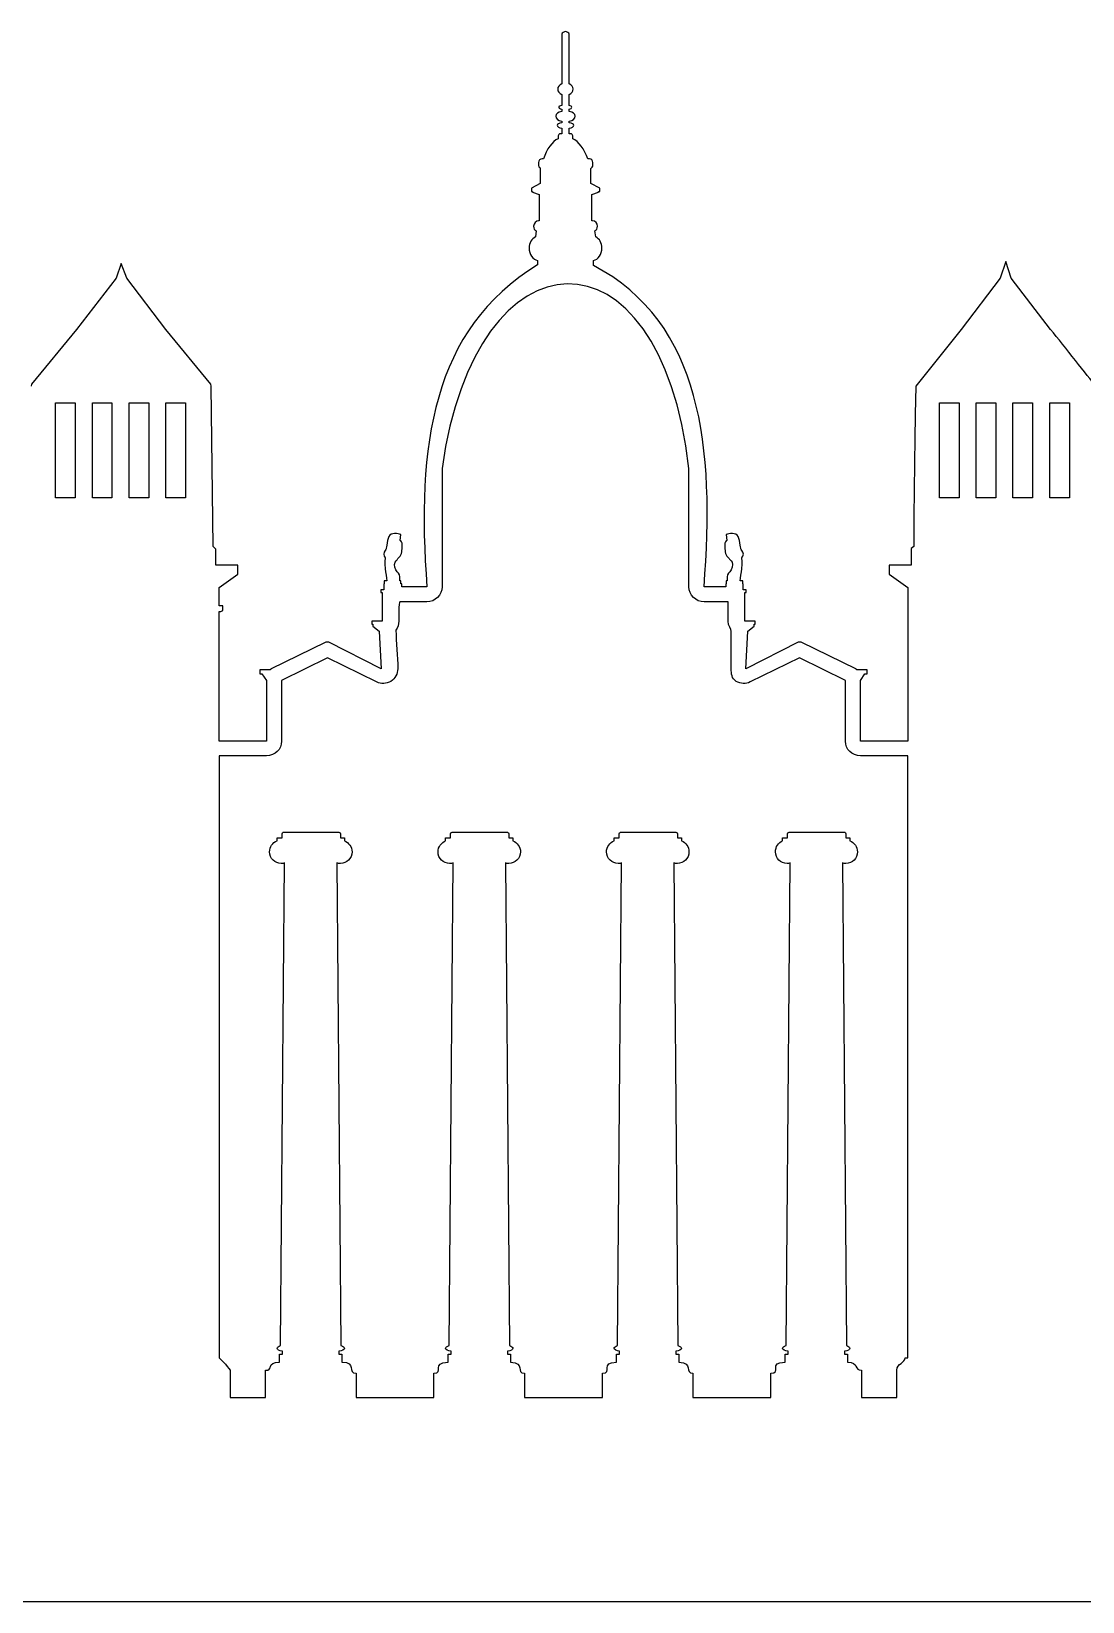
# Model space of a CAD drawing. Extents: x -1462 to 1445, y -1837 to 1335.
# Drawn here: x 67.3 to 346.5, y -1837.4 to -1420.4 of the extents above; entities that cross this region are included whole.
import ezdxf

# ---------------------------------------------------------------- set-up
doc = ezdxf.new("R2010")
doc.units = 0
doc.layers.add('Calque_1', color=7, linetype='CONTINUOUS')

msp = doc.modelspace()

# ---------------------------------------------------------------- linework, layer by layer
at = {"layer": 'Calque_1', "color": 1}
for p, q in [((208.187535, -1421.149572), (208.187535, -1434.371827)), ((209.225644, -1420.411245), (209.225644, -1420.411245)), ((210.180844, -1434.371827), (210.180844, -1421.149572)), ((208.187535, -1437.176554), (208.187535, -1440.114917)), ((210.180844, -1440.114917), (210.180844, -1437.176554)), ((208.187535, -1441.049827), (208.187535, -1441.717572)), ((210.180844, -1441.717572), (210.180844, -1441.049827)), ((208.187535, -1444.255245), (208.187535, -1444.655826)), ((208.187535, -1446.125063), (208.187535, -1447.594081)), ((210.180844, -1444.655826), (210.180844, -1444.255245)), ((210.180844, -1447.594081), (210.180844, -1446.125063)), ((207.252626, -1448.128408), (207.252626, -1448.92979)), ((208.187535, -1447.594081), (207.786844, -1447.594081)), ((207.786844, -1447.594081), (207.786844, -1447.594081)), ((210.581426, -1447.594081), (210.180844, -1447.594081)), ((211.115644, -1448.92979), (211.115644, -1448.128408)), ((202.043862, -1455.20699), (202.043862, -1456.008263)), ((203.379462, -1454.272081), (202.978771, -1454.272081)), ((215.523135, -1454.272081), (215.122444, -1454.272081)), ((216.458044, -1456.008263), (216.458044, -1455.20699)), ((202.444444, -1456.676117), (202.444444, -1460.816554)), ((215.923716, -1460.816554), (215.923716, -1456.809754)), ((202.444444, -1460.816554), (200.173935, -1462.018626)), ((200.173935, -1462.018626), (200.173935, -1462.953426)), ((200.173935, -1462.953426), (200.440989, -1462.953426)), ((200.440989, -1462.953426), (200.440989, -1463.087063)), ((200.440989, -1463.087063), (202.177498, -1463.754808)), ((202.177498, -1463.754808), (202.177498, -1470.699753)), ((218.327862, -1462.018626), (215.923716, -1460.816554)), ((216.19088, -1463.754808), (217.92728, -1463.087063)), ((216.19088, -1470.699753), (216.19088, -1463.754808)), ((217.92728, -1463.087063), (217.92728, -1462.953426)), ((217.92728, -1462.953426), (218.327862, -1462.953426)), ((218.327862, -1462.953426), (218.327862, -1462.018626)), ((202.177498, -1470.699753), (202.043862, -1470.699753)), ((202.043862, -1470.699753), (202.043862, -1470.699753)), ((216.324516, -1470.699753), (216.19088, -1470.699753)), ((216.324516, -1470.699753), (216.324516, -1470.699753)), ((201.375898, -1473.371062), (201.242371, -1474.973717)), ((217.259425, -1474.973717), (216.992262, -1473.371062)), ((91.189685, -1482.057317), (89.859245, -1485.925462)), ((92.653653, -1485.925462), (91.189685, -1482.057317)), ((201.776589, -1481.251026), (201.776589, -1482.453099)), ((216.591571, -1482.586517), (216.591571, -1481.251026)), ((326.12037, -1481.528226), (324.656151, -1485.925462)), ((327.584369, -1485.925462), (326.12037, -1481.528226)), ((89.859245, -1485.925462), (79.302922, -1499.548517)), ((103.07634, -1499.548517), (92.653653, -1485.925462)), ((324.656151, -1485.925462), (314.233497, -1499.548517)), ((338.007024, -1499.548517), (327.584369, -1485.925462)), ((79.302922, -1499.548517), (67.416158, -1514.10648)), ((114.963092, -1514.10648), (103.07634, -1499.548517)), ((314.233497, -1499.548517), (302.213206, -1514.640589)), ((67.416158, -1514.10648), (67.282631, -1514.640589)), ((115.096729, -1514.640589), (114.963092, -1514.10648)), ((115.631056, -1557.245934), (115.096729, -1514.640589)), ((73.765958, -1519.043062), (78.97494, -1519.043062)), ((73.765958, -1544.285934), (73.765958, -1519.043062)), ((78.97494, -1519.043062), (78.97494, -1544.285934)), ((83.534067, -1519.043062), (88.743049, -1519.043062)), ((83.534067, -1544.285934), (83.534067, -1519.043062)), ((88.743049, -1519.043062), (88.743049, -1544.285934)), ((93.302285, -1519.043062), (98.511267, -1519.043062)), ((93.302285, -1544.285934), (93.302285, -1519.043062)), ((98.511267, -1519.043062), (98.511267, -1544.285934)), ((103.070394, -1519.043062), (108.279376, -1519.043062)), ((103.070394, -1544.285934), (103.070394, -1519.043062)), ((108.279376, -1519.043062), (108.279376, -1544.285934)), ((308.480588, -1519.043062), (313.68957, -1519.043062)), ((308.480588, -1544.285934), (308.480588, -1519.043062)), ((313.68957, -1519.043062), (313.68957, -1544.285934)), ((318.248697, -1519.043062), (323.457679, -1519.043062)), ((318.248697, -1544.285934), (318.248697, -1519.043062)), ((323.457679, -1519.043062), (323.457679, -1544.285934)), ((328.016915, -1519.043062), (333.225897, -1519.043062)), ((328.016915, -1544.285934), (328.016915, -1519.043062)), ((333.225897, -1519.043062), (333.225897, -1544.285934)), ((337.785024, -1519.043062), (342.994006, -1519.043062)), ((337.785024, -1544.285934), (337.785024, -1519.043062)), ((342.994006, -1519.043062), (342.994006, -1544.285934)), ((176.400364, -1536.544298), (176.400364, -1567.930625)), ((241.967862, -1567.930625), (241.967862, -1536.544298)), ((78.97494, -1544.285934), (73.765958, -1544.285934)), ((88.743049, -1544.285934), (83.534067, -1544.285934)), ((98.511267, -1544.285934), (93.302285, -1544.285934)), ((108.279376, -1544.285934), (103.070394, -1544.285934)), ((313.68957, -1544.285934), (308.480588, -1544.285934)), ((323.457679, -1544.285934), (318.248697, -1544.285934)), ((333.225897, -1544.285934), (328.016915, -1544.285934)), ((342.994006, -1544.285934), (337.785024, -1544.285934)), ((165.314982, -1555.643061), (165.448619, -1554.040407)), ((165.448619, -1554.040407), (165.448619, -1554.040407)), ((251.861425, -1554.040407), (251.861425, -1554.040407)), ((251.861425, -1554.040407), (251.995061, -1555.643061)), ((116.298692, -1557.91357), (115.631056, -1557.245934)), ((116.298692, -1562.187425), (116.298692, -1557.91357)), ((301.678879, -1557.245934), (301.011133, -1557.780152)), ((301.011133, -1557.780152), (301.011133, -1562.187425)), ((122.175529, -1562.187425), (116.298692, -1562.187425)), ((122.175529, -1562.988807), (122.175529, -1562.187425)), ((122.175529, -1563.790189), (122.175529, -1562.988807)), ((122.175529, -1564.591679), (122.175529, -1563.790189)), ((301.011133, -1562.187425), (295.134624, -1562.187425)), ((295.134624, -1562.187425), (295.134624, -1562.988807)), ((295.134624, -1562.988807), (295.134624, -1563.790189)), ((295.134624, -1563.790189), (295.134624, -1564.591679)), ((117.23371, -1568.064043), (122.175529, -1564.591679)), ((161.051273, -1567.129134), (160.917637, -1567.129134)), ((160.917637, -1567.129134), (160.917637, -1568.731789)), ((161.719019, -1566.327752), (161.051273, -1566.327752)), ((161.051273, -1566.327752), (161.051273, -1567.129134)), ((165.181346, -1566.327752), (165.181346, -1565.259316)), ((165.448619, -1566.327752), (165.181346, -1566.327752)), ((165.448619, -1567.129134), (165.448619, -1566.327752)), ((165.715673, -1567.129134), (165.448619, -1567.129134)), ((165.715673, -1567.930625), (165.715673, -1567.129134)), ((172.393455, -1567.930625), (165.715673, -1567.930625)), ((251.72768, -1567.930625), (245.974552, -1567.930625)), ((251.861425, -1567.129134), (251.72768, -1567.129134)), ((251.72768, -1567.129134), (251.72768, -1567.930625)), ((252.12848, -1566.327752), (251.861425, -1566.327752)), ((251.861425, -1566.327752), (251.861425, -1567.129134)), ((252.12848, -1565.259316), (252.12848, -1566.327752)), ((256.25877, -1566.327752), (255.590916, -1566.327752)), ((256.25877, -1567.129134), (256.25877, -1566.327752)), ((256.392407, -1567.129134), (256.25877, -1567.129134)), ((256.392407, -1568.731789), (256.392407, -1567.129134)), ((295.134624, -1564.591679), (300.076224, -1568.064043)), ((117.23371, -1573.005861), (117.23371, -1568.064043)), ((160.917637, -1568.731789), (160.116255, -1568.731789)), ((160.116255, -1568.731789), (160.116255, -1569.399752)), ((160.116255, -1569.399752), (160.516946, -1569.399752)), ((160.516946, -1569.399752), (160.516946, -1577.012552)), ((172.393564, -1571.937425), (165.186473, -1571.937425)), ((252.256989, -1571.937425), (245.974552, -1571.937425)), ((252.390625, -1571.937425), (252.256989, -1571.937425)), ((252.390625, -1577.012552), (252.390625, -1571.937425)), ((257.193679, -1568.731789), (256.392407, -1568.731789)), ((256.793098, -1577.012552), (256.793098, -1569.399752)), ((256.793098, -1569.399752), (257.193679, -1569.399752)), ((257.193679, -1569.399752), (257.193679, -1568.731789)), ((300.076224, -1568.064043), (300.076224, -1608.932988)), ((118.16851, -1573.005861), (117.23371, -1573.005861)), ((117.23371, -1608.932988), (117.23371, -1574.474879)), ((117.23371, -1574.474879), (117.634401, -1574.474879)), ((117.634401, -1574.474879), (118.16851, -1574.207825)), ((118.16851, -1574.207825), (118.16851, -1573.005861)), ((160.516946, -1577.012552), (157.71211, -1577.012552)), ((157.71211, -1577.012552), (157.71211, -1577.813825)), ((157.71211, -1577.813825), (157.979273, -1577.813825)), ((157.979273, -1577.813825), (157.979273, -1578.348043)), ((157.979273, -1578.348043), (159.715673, -1579.683643)), ((159.715673, -1579.683643), (160.244873, -1589.700588)), ((253.192007, -1589.700588), (253.192007, -1579.683643)), ((259.597716, -1577.012552), (256.793098, -1577.012552)), ((257.065061, -1589.700588), (257.594261, -1579.683643)), ((257.594261, -1579.683643), (259.330661, -1578.348043)), ((259.330661, -1578.348043), (259.330661, -1577.813825)), ((259.330661, -1577.813825), (259.597716, -1577.813825)), ((259.597716, -1577.813825), (259.597716, -1577.012552)), ((145.548255, -1582.622007), (130.856765, -1589.834116)), ((146.349637, -1582.622007), (145.548255, -1582.622007)), ((160.244873, -1589.700588), (146.349637, -1582.622007)), ((270.960297, -1582.622007), (257.065061, -1589.700588)), ((271.76157, -1582.622007), (270.960297, -1582.622007)), ((286.453061, -1589.834116), (271.76157, -1582.622007)), ((145.948946, -1586.762225), (133.795019, -1592.77237)), ((159.037783, -1593.173061), (145.948946, -1586.762225)), ((271.361097, -1586.762225), (258.272261, -1593.173061)), ((283.514916, -1592.77237), (271.361097, -1586.762225)), ((130.856765, -1589.967752), (128.052147, -1589.967752)), ((128.052147, -1589.967752), (128.052147, -1591.036188)), ((128.052147, -1591.036188), (128.586256, -1591.036188)), ((128.586256, -1591.036188), (129.788328, -1592.77237)), ((129.788328, -1592.77237), (129.788328, -1608.932988)), ((130.856765, -1589.834116), (130.856765, -1589.967752)), ((133.795019, -1592.77237), (133.795019, -1608.932988)), ((283.514916, -1608.932988), (283.514916, -1592.77237)), ((286.453061, -1589.967752), (286.453061, -1589.834116)), ((289.257897, -1589.967752), (286.453061, -1589.967752)), ((287.521606, -1592.77237), (288.72357, -1591.036188)), ((287.521606, -1608.932988), (287.521606, -1592.77237)), ((288.72357, -1591.036188), (289.257897, -1591.036188)), ((289.257897, -1591.036188), (289.257897, -1589.967752)), ((129.788328, -1608.932988), (117.23371, -1608.932988)), ((300.076224, -1608.932988), (287.521606, -1608.932988)), ((129.788328, -1612.806152), (117.233819, -1612.806152)), ((117.233819, -1612.806152), (117.233819, -1772.675931)), ((300.076224, -1612.806152), (287.521606, -1612.806152)), ((300.076224, -1772.675713), (300.076224, -1612.806152)), ((132.593056, -1635.377497), (132.593056, -1634.576006)), ((132.593056, -1634.576006), (133.928656, -1634.576006)), ((133.928656, -1634.576006), (133.928656, -1633.507569)), ((134.195819, -1633.106988), (134.195819, -1633.106988)), ((134.195819, -1633.106988), (149.020837, -1633.106988)), ((149.421528, -1633.507569), (149.421528, -1634.576006)), ((149.421528, -1634.576006), (150.489965, -1634.576006)), ((150.489965, -1634.576006), (150.489965, -1635.377497)), ((177.335382, -1635.377497), (177.335382, -1634.576006)), ((177.335382, -1634.576006), (178.670873, -1634.576006)), ((178.670873, -1634.576006), (178.670873, -1633.507569)), ((179.071673, -1633.106988), (179.071673, -1633.106988)), ((179.071673, -1633.106988), (193.763208, -1633.106988)), ((194.163789, -1633.507569), (194.163789, -1634.576006)), ((194.163789, -1634.576006), (195.232226, -1634.576006)), ((195.232226, -1634.576006), (195.232226, -1635.377497)), ((222.077753, -1635.377497), (222.077753, -1634.576006)), ((222.077753, -1634.576006), (223.413244, -1634.576006)), ((223.413244, -1634.576006), (223.413244, -1633.507569)), ((223.814044, -1633.106988), (223.814044, -1633.106988)), ((223.814044, -1633.106988), (238.505534, -1633.106988)), ((238.906116, -1633.507569), (238.906116, -1634.576006)), ((238.906116, -1634.576006), (239.974662, -1634.576006)), ((239.974662, -1634.576006), (239.974662, -1635.377497)), ((266.81997, -1635.377497), (266.81997, -1634.576006)), ((266.81997, -1634.576006), (268.15557, -1634.576006)), ((268.15557, -1634.576006), (268.15557, -1633.507569)), ((268.55637, -1633.106988), (268.55637, -1633.106988)), ((268.55637, -1633.106988), (283.381388, -1633.106988)), ((283.648552, -1633.507569), (283.648552, -1634.576006)), ((283.648552, -1634.576006), (284.716988, -1634.576006)), ((284.716988, -1634.576006), (284.716988, -1635.377497)), ((133.527965, -1769.470622), (134.596401, -1641.254115)), ((148.486619, -1641.254115), (149.555055, -1769.470513)), ((178.270182, -1769.470513), (179.338728, -1641.254115)), ((193.228989, -1641.254115), (194.297426, -1769.470513)), ((223.012553, -1769.470513), (224.081098, -1641.254115)), ((237.971316, -1641.254115), (239.039752, -1769.470513)), ((267.754988, -1769.470513), (268.823425, -1641.254115)), ((282.713534, -1641.254115), (283.78197, -1769.470513)), ((133.260692, -1773.878004), (133.260692, -1771.741022)), ((133.260692, -1771.741022), (134.062183, -1771.741022)), ((134.062183, -1771.741022), (134.062183, -1770.93964)), ((149.020837, -1770.939531), (149.020837, -1771.740804)), ((149.020837, -1771.740804), (149.822219, -1771.740804)), ((149.822219, -1771.740804), (149.822219, -1773.877786)), ((178.003128, -1773.877786), (178.003128, -1771.740804)), ((178.003128, -1771.740804), (178.80451, -1771.740804)), ((178.80451, -1771.740804), (178.80451, -1770.939531)), ((193.763208, -1770.939531), (193.763208, -1771.740804)), ((193.763208, -1771.740804), (194.56448, -1771.740804)), ((194.56448, -1771.740804), (194.56448, -1773.877786)), ((222.745498, -1773.877786), (222.745498, -1771.740804)), ((222.745498, -1771.740804), (223.54688, -1771.740804)), ((223.54688, -1771.740804), (223.54688, -1770.939531)), ((238.505534, -1770.939531), (238.505534, -1771.740804)), ((238.505534, -1771.740804), (239.306807, -1771.740804)), ((239.306807, -1771.740804), (239.306807, -1773.877786)), ((267.487934, -1773.877786), (267.487934, -1771.740804)), ((267.487934, -1771.740804), (268.289098, -1771.740804)), ((268.289098, -1771.740804), (268.289098, -1770.939531)), ((283.247861, -1770.939531), (283.247861, -1771.740804)), ((283.247861, -1771.740804), (284.049134, -1771.740804)), ((284.049134, -1771.740804), (284.049134, -1773.877786)), ((120.172074, -1776.014877), (120.172074, -1783.226986)), ((129.521165, -1783.226986), (129.521165, -1776.014877)), ((287.788879, -1776.014768), (287.788879, -1783.226768)), ((297.137861, -1783.226768), (297.137861, -1776.014768)), ((299.408479, -1772.675713), (300.076224, -1772.675713)), ((153.561855, -1776.816149), (153.561855, -1778.418695)), ((153.561855, -1778.418695), (153.561855, -1783.226768)), ((174.263491, -1778.418695), (174.263491, -1776.816149)), ((174.263491, -1783.226768), (174.263491, -1778.418695)), ((198.304226, -1776.816149), (198.304226, -1778.418695)), ((198.304226, -1778.418695), (198.304226, -1783.226768)), ((219.005862, -1778.418695), (219.005862, -1776.816149)), ((219.005862, -1783.226768), (219.005862, -1778.418695)), ((243.046552, -1776.816149), (243.046552, -1778.418695)), ((243.046552, -1778.418695), (243.046552, -1783.226768)), ((263.748188, -1778.418695), (263.748188, -1776.816149)), ((263.748188, -1783.226768), (263.748188, -1778.418695)), ((120.172074, -1783.226986), (129.521165, -1783.226986)), ((153.561855, -1783.226768), (174.263491, -1783.226768)), ((198.304226, -1783.226768), (219.005862, -1783.226768)), ((243.046552, -1783.226768), (263.748188, -1783.226768)), ((287.788879, -1783.226768), (297.137861, -1783.226768)), ((-754.944638, -1837.446803), (1444.955628, -1837.446803))]:
    msp.add_line(p, q, dxfattribs=at)
for points in [[(209.225644, -1420.411245), (208.958698, -1420.411245), (208.187535, -1420.882409), (208.187535, -1421.149572)], [(210.180844, -1421.149572), (210.180844, -1420.882409), (209.492916, -1420.411245), (209.225644, -1420.411245)], [(208.187535, -1434.371827), (207.519571, -1434.63899), (207.118989, -1435.173318), (207.118989, -1435.707427)], [(211.24928, -1435.707427), (211.24928, -1435.173318), (210.84848, -1434.63899), (210.180844, -1434.371827)], [(207.118989, -1435.707427), (207.118989, -1436.375281), (207.519571, -1436.909499), (208.187535, -1437.176554)], [(210.180844, -1437.176554), (210.84848, -1436.909499), (211.24928, -1436.375281), (211.24928, -1435.707427)], [(208.187535, -1441.717572), (207.252626, -1441.851099), (206.584771, -1442.385426), (206.584771, -1442.919536)], [(206.584771, -1442.919536), (206.584771, -1443.58739), (207.252626, -1444.121608), (208.187535, -1444.255245)], [(208.187535, -1440.114917), (207.786844, -1440.114917), (207.386262, -1440.381972), (207.386262, -1440.515608)], [(207.386262, -1440.515608), (207.386262, -1440.782663), (207.786844, -1440.916299), (208.187535, -1441.049827)], [(210.84848, -1440.515608), (210.84848, -1440.381972), (210.581426, -1440.114917), (210.180844, -1440.114917)], [(210.180844, -1441.049827), (210.581426, -1441.049827), (210.84848, -1440.782663), (210.84848, -1440.515608)], [(211.783607, -1442.919536), (211.783607, -1442.385426), (211.115644, -1441.851099), (210.180844, -1441.717572)], [(210.180844, -1444.255245), (211.115644, -1444.121608), (211.783607, -1443.58739), (211.783607, -1442.919536)], [(208.187535, -1444.655826), (207.386262, -1444.789463), (206.985462, -1445.056517), (206.985462, -1445.323681)], [(206.985462, -1445.323681), (206.985462, -1445.724372), (207.386262, -1445.991536), (208.187535, -1446.125063)], [(211.382698, -1445.323681), (211.382698, -1445.056517), (210.84848, -1444.789463), (210.180844, -1444.655826)], [(210.180844, -1446.125063), (210.84848, -1445.991536), (211.382698, -1445.724372), (211.382698, -1445.323681)], [(207.252626, -1448.92979), (205.649862, -1449.597535), (204.180626, -1451.734517), (203.379462, -1454.272081)], [(207.786844, -1447.594081), (207.519571, -1447.594081), (207.252626, -1447.861354), (207.252626, -1448.128408)], [(211.115644, -1448.128408), (211.115644, -1447.861354), (210.84848, -1447.594081), (210.581426, -1447.594081)], [(215.122444, -1454.272081), (214.187535, -1451.734517), (212.718407, -1449.597535), (211.115644, -1448.92979)], [(202.978771, -1454.272081), (202.444444, -1454.272081), (202.043862, -1454.672881), (202.043862, -1455.20699)], [(216.458044, -1455.20699), (216.458044, -1454.672881), (216.057353, -1454.272081), (215.523135, -1454.272081)], [(202.043862, -1456.008263), (202.043862, -1456.275535), (202.177498, -1456.54259), (202.444444, -1456.676117)], [(215.923716, -1456.809754), (216.19088, -1456.676117), (216.458044, -1456.275535), (216.458044, -1456.008263)], [(241.967862, -1536.544298), (234.435462, -1469.917681), (185.212619, -1472.288335), (176.400364, -1536.544298)], [(202.043862, -1470.699753), (201.375898, -1470.699753), (200.708262, -1471.367608), (200.708262, -1472.16899)], [(217.660007, -1472.16899), (217.660007, -1471.367608), (217.12568, -1470.699753), (216.324516, -1470.699753)], [(201.242371, -1474.973717), (200.173935, -1475.508044), (199.506189, -1476.576481), (199.506189, -1477.912081)], [(200.708262, -1472.16899), (200.708262, -1472.703208), (200.975317, -1473.237426), (201.375898, -1473.371062)], [(216.992262, -1473.371062), (217.392953, -1473.237426), (217.660007, -1472.703208), (217.660007, -1472.16899)], [(218.86208, -1477.912081), (218.86208, -1476.576481), (218.194225, -1475.508044), (217.259425, -1474.973717)], [(199.506189, -1477.912081), (199.506189, -1479.648153), (200.574735, -1480.983862), (201.776589, -1481.251026)], [(216.591571, -1481.251026), (217.92728, -1480.983862), (218.86208, -1479.648153), (218.86208, -1477.912081)], [(201.776589, -1482.453099), (173.720873, -1499.493644), (169.576182, -1530.46128), (172.393455, -1567.930625)], [(245.974552, -1567.930625), (248.866334, -1531.109716), (245.505134, -1497.720808), (216.591571, -1482.586517)], [(350.027315, -1514.640589), (347.807969, -1511.859317), (341.81506, -1504.212262), (338.007024, -1499.548517)], [(302.213206, -1514.640589), (302.213206, -1514.640589), (301.678879, -1541.718262), (301.678879, -1557.245934)], [(162.520292, -1554.173934), (161.852437, -1554.975316), (161.585492, -1557.780152), (161.585492, -1557.780152)], [(165.448619, -1554.040407), (165.448619, -1554.040407), (163.321673, -1553.372661), (162.520292, -1554.173934)], [(254.789534, -1554.173934), (253.988261, -1553.372661), (251.861425, -1554.040407), (251.861425, -1554.040407)], [(255.724334, -1557.780152), (255.724334, -1557.780152), (255.457498, -1554.975316), (254.789534, -1554.173934)], [(161.051273, -1558.714952), (160.650473, -1559.516443), (161.318219, -1560.18408), (161.318219, -1560.18408)], [(161.585492, -1557.780152), (161.585492, -1557.780152), (161.451855, -1558.047207), (161.051273, -1558.714952)], [(165.047819, -1560.050552), (165.84931, -1559.382807), (165.715673, -1558.047207), (165.84931, -1556.97877)], [(165.84931, -1556.97877), (165.982837, -1556.043861), (165.314982, -1555.643061), (165.314982, -1555.643061)], [(251.995061, -1555.643061), (251.995061, -1555.643061), (251.326989, -1556.043861), (251.460734, -1556.97877)], [(251.460734, -1556.97877), (251.59437, -1558.047207), (251.460734, -1559.382807), (252.261898, -1560.050552)], [(256.25877, -1558.714952), (255.85808, -1558.047207), (255.724334, -1557.780152), (255.724334, -1557.780152)], [(255.991716, -1560.18408), (255.991716, -1560.18408), (256.793098, -1559.516443), (256.25877, -1558.714952)], [(161.318219, -1560.18408), (161.318219, -1560.18408), (161.051273, -1561.386152), (161.318219, -1563.122443)], [(161.318219, -1563.122443), (161.451855, -1564.190879), (161.585492, -1565.526479), (161.719019, -1566.327752)], [(164.113019, -1563.389607), (163.578692, -1562.588116), (163.712328, -1561.386152), (164.246546, -1560.985461)], [(165.181346, -1565.259316), (165.181346, -1564.458043), (164.647237, -1564.190879), (164.113019, -1563.389607)], [(164.246546, -1560.985461), (164.647237, -1560.718298), (164.380073, -1560.58488), (165.047819, -1560.050552)], [(253.196916, -1563.389607), (252.662698, -1564.190879), (252.12848, -1564.458043), (252.12848, -1565.259316)], [(252.261898, -1560.050552), (252.929861, -1560.58488), (252.662698, -1560.718298), (253.196916, -1560.985461)], [(253.196916, -1560.985461), (253.597498, -1561.386152), (253.731134, -1562.588116), (253.196916, -1563.389607)], [(255.590916, -1566.327752), (255.724334, -1565.526479), (255.85808, -1564.190879), (255.991716, -1563.122443)], [(255.991716, -1563.122443), (256.25877, -1561.386152), (255.991716, -1560.18408), (255.991716, -1560.18408)], [(176.400364, -1567.930625), (176.400364, -1570.067498), (174.530655, -1571.937425), (172.393564, -1571.937425)], [(245.974552, -1571.937425), (243.83768, -1571.937425), (241.967862, -1570.067498), (241.967862, -1567.930625)], [(165.186473, -1571.937425), (164.785892, -1571.937425), (164.919419, -1576.478334), (164.919419, -1577.012552)], [(164.919419, -1577.012552), (164.919419, -1577.947461), (164.652255, -1578.748843), (164.118037, -1579.416479)], [(164.118037, -1579.416479), (164.251564, -1582.755534), (164.647237, -1586.361643), (164.647237, -1589.700588)], [(253.192007, -1579.683643), (253.192007, -1579.149534), (252.390625, -1578.348043), (252.390625, -1577.012552)], [(162.77731, -1593.039534), (161.575346, -1593.707388), (160.239746, -1593.840915), (159.037783, -1593.173061)], [(164.647237, -1589.700588), (164.647237, -1591.036188), (163.979383, -1592.238261), (162.77731, -1593.039534)], [(254.532625, -1593.039534), (253.330661, -1592.238261), (253.192007, -1591.036188), (253.192007, -1589.700588)], [(258.272261, -1593.173061), (257.070189, -1593.840915), (255.734589, -1593.707388), (254.532625, -1593.039534)], [(133.795019, -1608.932988), (133.795019, -1611.070079), (132.058837, -1612.806152), (129.788328, -1612.806152)], [(287.521606, -1612.806152), (285.251097, -1612.806152), (283.514916, -1611.070079), (283.514916, -1608.932988)], [(133.928656, -1633.507569), (133.928656, -1633.374042), (134.062183, -1633.106988), (134.195819, -1633.106988)], [(149.020837, -1633.106988), (149.287892, -1633.106988), (149.421528, -1633.374042), (149.421528, -1633.507569)], [(178.670873, -1633.507569), (178.670873, -1633.374042), (178.80451, -1633.106988), (179.071673, -1633.106988)], [(193.763208, -1633.106988), (194.030262, -1633.106988), (194.163789, -1633.374042), (194.163789, -1633.507569)], [(223.413244, -1633.507569), (223.413244, -1633.374042), (223.54688, -1633.106988), (223.814044, -1633.106988)], [(238.505534, -1633.106988), (238.77248, -1633.106988), (238.906116, -1633.374042), (238.906116, -1633.507569)], [(268.15557, -1633.507569), (268.15557, -1633.374042), (268.289098, -1633.106988), (268.55637, -1633.106988)], [(283.381388, -1633.106988), (283.514916, -1633.106988), (283.648552, -1633.374042), (283.648552, -1633.507569)], [(130.58971, -1638.315642), (130.58971, -1636.980151), (131.390983, -1635.911715), (132.593056, -1635.377497)], [(133.661492, -1641.387642), (132.058837, -1641.387642), (130.58971, -1640.051933), (130.58971, -1638.315642)], [(152.49331, -1638.315642), (152.49331, -1640.051933), (151.024183, -1641.387642), (149.421528, -1641.387642)], [(150.489965, -1635.377497), (151.558401, -1635.911715), (152.49331, -1636.980151), (152.49331, -1638.315642)], [(175.331928, -1638.315642), (175.331928, -1636.980151), (176.266946, -1635.911715), (177.335382, -1635.377497)], [(178.403819, -1641.387642), (176.801164, -1641.387642), (175.331928, -1640.051933), (175.331928, -1638.315642)], [(197.235789, -1638.315642), (197.235789, -1640.051933), (195.766553, -1641.387642), (194.163789, -1641.387642)], [(195.232226, -1635.377497), (196.300771, -1635.911715), (197.235789, -1636.980151), (197.235789, -1638.315642)], [(220.074298, -1638.315642), (220.074298, -1636.980151), (221.009316, -1635.911715), (222.077753, -1635.377497)], [(223.146189, -1641.387642), (221.543534, -1641.387642), (220.074298, -1640.051933), (220.074298, -1638.315642)], [(241.978116, -1638.315642), (241.978116, -1640.051933), (240.50888, -1641.387642), (238.906116, -1641.387642)], [(239.974662, -1635.377497), (241.176734, -1635.911715), (241.978116, -1636.980151), (241.978116, -1638.315642)], [(264.950152, -1638.315642), (264.950152, -1636.980151), (265.751534, -1635.911715), (266.81997, -1635.377497)], [(268.022043, -1641.387642), (266.285861, -1641.387642), (264.950152, -1640.051933), (264.950152, -1638.315642)], [(286.720334, -1638.315642), (286.720334, -1640.051933), (285.384734, -1641.387642), (283.648552, -1641.387642)], [(284.716988, -1635.377497), (285.919061, -1635.911715), (286.720334, -1636.980151), (286.720334, -1638.315642)], [(134.596401, -1641.254115), (134.329456, -1641.387642), (134.062183, -1641.387642), (133.661492, -1641.387642)], [(149.421528, -1641.387642), (149.020837, -1641.387642), (148.753674, -1641.387642), (148.486619, -1641.254115)], [(179.338728, -1641.254115), (179.071673, -1641.387642), (178.80451, -1641.387642), (178.403819, -1641.387642)], [(194.163789, -1641.387642), (193.763208, -1641.387642), (193.496044, -1641.387642), (193.228989, -1641.254115)], [(224.081098, -1641.254115), (223.814044, -1641.387642), (223.54688, -1641.387642), (223.146189, -1641.387642)], [(238.906116, -1641.387642), (238.639062, -1641.387642), (238.238371, -1641.387642), (237.971316, -1641.254115)], [(268.823425, -1641.254115), (268.55637, -1641.387642), (268.289098, -1641.387642), (268.022043, -1641.387642)], [(283.648552, -1641.387642), (283.381388, -1641.387642), (282.980697, -1641.387642), (282.713534, -1641.254115)], [(132.593056, -1770.138259), (132.593056, -1769.871204), (132.993747, -1769.60415), (133.527965, -1769.470622)], [(134.062183, -1770.93964), (133.127383, -1770.806113), (132.593056, -1770.539059), (132.593056, -1770.138259)], [(150.489965, -1770.13804), (150.489965, -1770.53895), (149.822219, -1770.805895), (149.020837, -1770.939531)], [(149.555055, -1769.470513), (150.089383, -1769.603822), (150.489965, -1769.870986), (150.489965, -1770.13804)], [(177.335382, -1770.13804), (177.335382, -1769.870986), (177.736073, -1769.603822), (178.270182, -1769.470513)], [(178.80451, -1770.939531), (177.869601, -1770.805895), (177.335382, -1770.53895), (177.335382, -1770.13804)], [(195.232226, -1770.13804), (195.232226, -1770.53895), (194.698117, -1770.805895), (193.763208, -1770.939531)], [(194.297426, -1769.470513), (194.831753, -1769.603822), (195.232226, -1769.870986), (195.232226, -1770.13804)], [(222.077753, -1770.13804), (222.077753, -1769.870986), (222.478444, -1769.603822), (223.012553, -1769.470513)], [(223.54688, -1770.939531), (222.745498, -1770.805895), (222.077753, -1770.53895), (222.077753, -1770.13804)], [(239.974662, -1770.13804), (239.974662, -1770.53895), (239.440443, -1770.805895), (238.505534, -1770.939531)], [(239.039752, -1769.470513), (239.573971, -1769.603822), (239.974662, -1769.870986), (239.974662, -1770.13804)], [(266.81997, -1770.13804), (266.81997, -1769.870986), (267.220661, -1769.603822), (267.754988, -1769.470513)], [(268.289098, -1770.939531), (267.487934, -1770.805895), (266.81997, -1770.53895), (266.81997, -1770.13804)], [(284.716988, -1770.13804), (284.716988, -1770.53895), (284.182661, -1770.805895), (283.247861, -1770.939531)], [(283.78197, -1769.470513), (284.316297, -1769.603822), (284.716988, -1769.870986), (284.716988, -1770.13804)], [(117.233819, -1772.675931), (117.233819, -1772.675931), (119.376365, -1774.764804), (120.172074, -1776.014877)], [(129.521165, -1776.014877), (131.737456, -1776.099968), (129.622401, -1773.878004), (133.260692, -1773.878004)], [(149.822219, -1773.877786), (153.708364, -1773.695931), (151.149092, -1776.816149), (153.561855, -1776.816149)], [(174.263491, -1776.816149), (176.99611, -1776.85684), (173.465382, -1773.877786), (178.003128, -1773.877786)], [(194.56448, -1773.877786), (198.66728, -1773.966695), (195.891789, -1776.816149), (198.304226, -1776.816149)], [(219.005862, -1776.816149), (221.941389, -1776.838949), (218.207644, -1773.877786), (222.745498, -1773.877786)], [(239.306807, -1773.877786), (243.323643, -1773.895895), (240.634116, -1776.816149), (243.046552, -1776.816149)], [(263.748188, -1776.816149), (266.645425, -1776.762259), (262.949861, -1773.877786), (267.487934, -1773.877786)], [(284.049134, -1773.877786), (287.191279, -1773.903422), (285.755534, -1776.014768), (287.788879, -1776.014768)], [(297.137861, -1776.014768), (297.174297, -1774.12564), (299.416006, -1774.108295), (299.408479, -1772.675713)]]:
    msp.add_open_spline(points, degree=3, dxfattribs=at)

doc.saveas('drawing.dxf')
